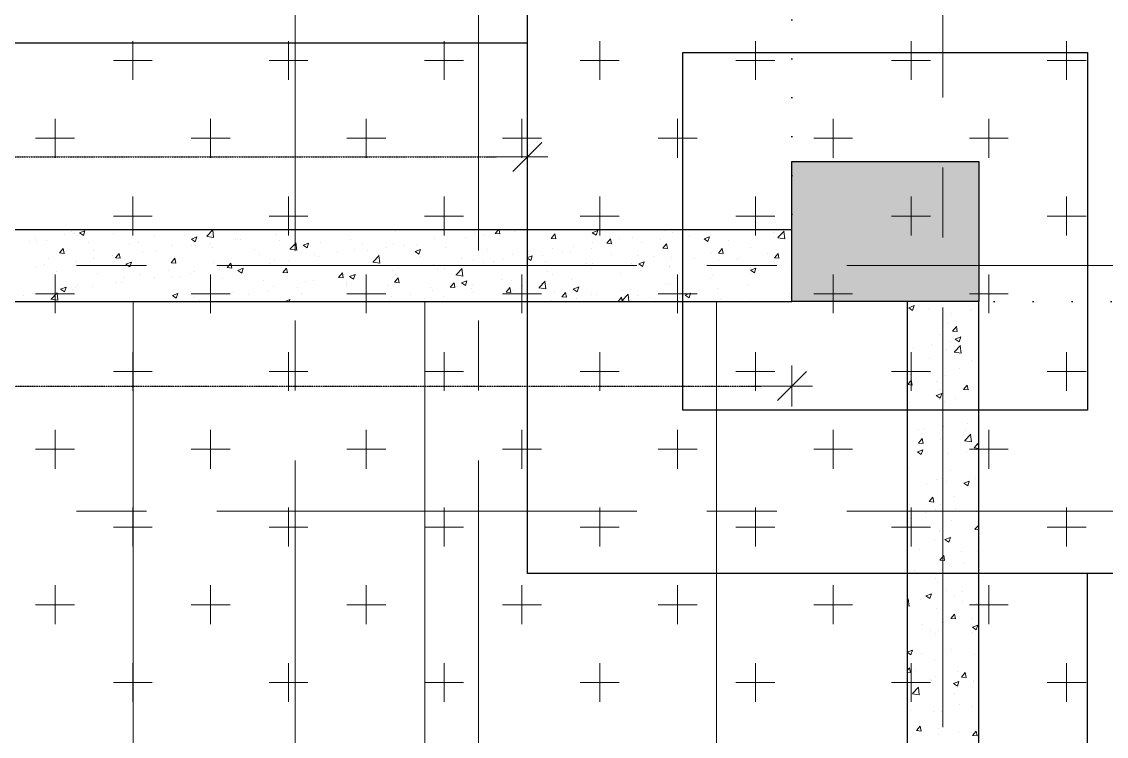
# Model space of a CAD drawing. Header units: inches. Extents: x 1472972 to 1563198, y -500444 to -382436.
# Drawn here: x 1502455 to 1505940, y -424423 to -422125 of the extents above; entities that cross this region are included whole.
import ezdxf

# ---------------------------------------------------------------- set-up
doc = ezdxf.new("R2010")
doc.units = ezdxf.units.IN
doc.header["$MEASUREMENT"] = 0
for name, pattern in [('CONTINOUS', [0]), ('DOT', [0.25, 0, -0.25]), ('HIDDEN', [0.375, 0.25, -0.125]), ('SKY CITY 100MT BASEMENT AND HP COLUMN GRID$0$CENTER2', [1.125, 0.75, -0.125, 0.125, -0.125])]:
    doc.linetypes.add(name, pattern=pattern)
for name, color, linetype, lineweight in [('HATCH', 7, 'Continuous', 18), ('R C C  HATCH', 8, 'Continuous', 18), ('RAMP', 8, 'Continuous', 9), ('SKY CITY 100MT BASEMENT AND HP COLUMN GRID$0$cen-line', 8, 'SKY CITY 100MT BASEMENT AND HP COLUMN GRID$0$CENTER2', 0)]:
    doc.layers.add(name, color=color, linetype=linetype, lineweight=lineweight)
for name, color, linetype in [('S-COL. UPTO 2nd BFRSL', 5, 'Continuous'), ('S-DIAPHRAGM WALL', 1, 'Continuous'), ('S-FOOTING', 4, 'Continuous'), ('S-PCC', 7, 'HIDDEN'), ('S-RCC WALL', 6, 'Continuous'), ('STRU. DIM', 2, 'Continuous')]:
    doc.layers.add(name, color=color, linetype=linetype)

# ---------------------------------------------------------------- blocks, each defined once
blk = doc.blocks.new('_Oblique')
at = {"color": 0, "linetype": 'ByBlock', "lineweight": -2}
blk.add_line((-0.5, -0.5), (0.5, 0.5), dxfattribs=at)
blk = doc.blocks.new('VAIS-2020.')
at = {"linetype": 'Continuous', "lineweight": 18, "ltscale": 750}
for p, q in [((0, -0.659), (0, 0.659)), ((0.659, 0), (-1.318, 0))]:
    blk.add_line(p, q, dxfattribs=at)
at = {"linetype": 'Continuous', "lineweight": 18, "ltscale": 750, "xscale": 0.9322988575902479, "yscale": 0.9322988575902479, "zscale": 0.9322988575902479, "rotation": 180}
blk.add_blockref('_Oblique', (0, 0), dxfattribs=at)

msp = doc.modelspace()

# ---------------------------------------------------------------- hatches: boundary and pattern name
at = {"layer": 'RAMP'}
h = msp.add_hatch(dxfattribs=at)
h.set_pattern_fill('ANSI31', color=8, scale=7500, angle=45)
edge = h.paths.add_edge_path()
edge.add_line((1497367.8, -429124.4), (1505554.9, -429124.4))
edge.add_line((1505554.9, -429124.4), (1505554.9, -423024.4))
edge.add_line((1505554.9, -423024.4), (1497887.9, -423024.4))
edge.add_arc((1497862.9, -420909.5), 2115.1, 256.4614, 270.6758, ccw=False)
edge.add_line((1497367.8, -422965.8), (1497367.8, -429124.4))
at = {"layer": 'S-COL. UPTO 2nd BFRSL', "lineweight": 30}
h = msp.add_hatch(color=256, dxfattribs=at)
h.dxf.hatch_style = 1
h.paths.add_polyline_path([(1504929.9, -423024.4), (1504929.9, -422574.4), (1505529.9, -422574.4), (1505529.9, -423024.4)])
at = {"layer": 'S-DIAPHRAGM WALL', "true_color": 0x828282}
h = msp.add_hatch(color=8, dxfattribs=at)
h.dxf.hatch_style = 1
h.paths.add_polyline_path([(1476764.5, -386180.6), (1477769.1, -460913.6), (1517028.6, -460913.6), (1517028.6, -420907.7), (1519026.1, -420907.7), (1519026.1, -386180.6)], flags=16)
h.paths.add_polyline_path([(1476156.4, -385580.6), (1477177.1, -461513.6), (1517628.6, -461513.6), (1517628.6, -421507.7), (1519626.1, -421507.7), (1519626.1, -385580.6)])

# ---------------------------------------------------------------- linework, layer by layer
at = {"layer": 'HATCH', "color": 8, "linetype": 'Continuous'}
for p, q in [((1502812.5, -422312.5), (1502812.5, -422187.5)), ((1503312.5, -422312.5), (1503312.5, -422187.5)), ((1503812.5, -422312.5), (1503812.5, -422187.5)), ((1504312.5, -422312.5), (1504312.5, -422187.5)), ((1504812.5, -422312.5), (1504812.5, -422187.5)), ((1505312.5, -422312.5), (1505312.5, -422187.5)), ((1505812.5, -422312.5), (1505812.5, -422187.5)), ((1502750, -422250), (1502875, -422250)), ((1503250, -422250), (1503375, -422250)), ((1503750, -422250), (1503875, -422250)), ((1504250, -422250), (1504375, -422250)), ((1504750, -422250), (1504875, -422250)), ((1505250, -422250), (1505375, -422250)), ((1505750, -422250), (1505875, -422250)), ((1502562.5, -422562.5), (1502562.5, -422437.5)), ((1503062.5, -422562.5), (1503062.5, -422437.5)), ((1503562.5, -422562.5), (1503562.5, -422437.5)), ((1504062.5, -422562.5), (1504062.5, -422437.5)), ((1504562.5, -422562.5), (1504562.5, -422437.5)), ((1505062.5, -422562.5), (1505062.5, -422437.5)), ((1505562.5, -422562.5), (1505562.5, -422437.5)), ((1502500, -422500), (1502625, -422500)), ((1503000, -422500), (1503125, -422500)), ((1503500, -422500), (1503625, -422500)), ((1504000, -422500), (1504125, -422500)), ((1504500, -422500), (1504625, -422500)), ((1505000, -422500), (1505125, -422500)), ((1505500, -422500), (1505625, -422500)), ((1502812.5, -422812.5), (1502812.5, -422687.5)), ((1503312.5, -422812.5), (1503312.5, -422687.5)), ((1503812.5, -422812.5), (1503812.5, -422687.5)), ((1504312.5, -422812.5), (1504312.5, -422687.5)), ((1504812.5, -422812.5), (1504812.5, -422687.5)), ((1505312.5, -422812.5), (1505312.5, -422687.5)), ((1505812.5, -422812.5), (1505812.5, -422687.5)), ((1502750, -422750), (1502875, -422750)), ((1503250, -422750), (1503375, -422750)), ((1503750, -422750), (1503875, -422750)), ((1504250, -422750), (1504375, -422750)), ((1504750, -422750), (1504875, -422750)), ((1505250, -422750), (1505375, -422750)), ((1505750, -422750), (1505875, -422750)), ((1502562.5, -423062.5), (1502562.5, -422937.5)), ((1503062.5, -423062.5), (1503062.5, -422937.5)), ((1503562.5, -423062.5), (1503562.5, -422937.5)), ((1504062.5, -423062.5), (1504062.5, -422937.5)), ((1504562.5, -423062.5), (1504562.5, -422937.5)), ((1505062.5, -423062.5), (1505062.5, -422937.5)), ((1505562.5, -423062.5), (1505562.5, -422937.5)), ((1502500, -423000), (1502625, -423000)), ((1503000, -423000), (1503125, -423000)), ((1503500, -423000), (1503625, -423000)), ((1504000, -423000), (1504125, -423000)), ((1504500, -423000), (1504625, -423000)), ((1505000, -423000), (1505125, -423000)), ((1505500, -423000), (1505625, -423000)), ((1502812.5, -423312.5), (1502812.5, -423187.5)), ((1503312.5, -423312.5), (1503312.5, -423187.5)), ((1503812.5, -423312.5), (1503812.5, -423187.5)), ((1504312.5, -423312.5), (1504312.5, -423187.5)), ((1504812.5, -423312.5), (1504812.5, -423187.5)), ((1505312.5, -423312.5), (1505312.5, -423187.5)), ((1505812.5, -423312.5), (1505812.5, -423187.5)), ((1502750, -423250), (1502875, -423250)), ((1503250, -423250), (1503375, -423250)), ((1503750, -423250), (1503875, -423250)), ((1504250, -423250), (1504375, -423250)), ((1504750, -423250), (1504875, -423250)), ((1505250, -423250), (1505375, -423250)), ((1505750, -423250), (1505875, -423250)), ((1502562.5, -423562.5), (1502562.5, -423437.5)), ((1503062.5, -423562.5), (1503062.5, -423437.5)), ((1503562.5, -423562.5), (1503562.5, -423437.5)), ((1504062.5, -423562.5), (1504062.5, -423437.5)), ((1504562.5, -423562.5), (1504562.5, -423437.5)), ((1505062.5, -423562.5), (1505062.5, -423437.5)), ((1505562.5, -423562.5), (1505562.5, -423437.5)), ((1502500, -423500), (1502625, -423500)), ((1503000, -423500), (1503125, -423500)), ((1503500, -423500), (1503625, -423500)), ((1504000, -423500), (1504125, -423500)), ((1504500, -423500), (1504625, -423500)), ((1505000, -423500), (1505125, -423500)), ((1505500, -423500), (1505625, -423500)), ((1502812.5, -423812.5), (1502812.5, -423687.5)), ((1503312.5, -423812.5), (1503312.5, -423687.5)), ((1503812.5, -423812.5), (1503812.5, -423687.5)), ((1504312.5, -423812.5), (1504312.5, -423687.5)), ((1504812.5, -423812.5), (1504812.5, -423687.5)), ((1505312.5, -423812.5), (1505312.5, -423687.5)), ((1505812.5, -423812.5), (1505812.5, -423687.5)), ((1502750, -423750), (1502875, -423750)), ((1503250, -423750), (1503375, -423750)), ((1503750, -423750), (1503875, -423750)), ((1504250, -423750), (1504375, -423750)), ((1504750, -423750), (1504875, -423750)), ((1505250, -423750), (1505375, -423750)), ((1505750, -423750), (1505875, -423750)), ((1502562.5, -424062.5), (1502562.5, -423937.5)), ((1503062.5, -424062.5), (1503062.5, -423937.5)), ((1503562.5, -424062.5), (1503562.5, -423937.5)), ((1504062.5, -424062.5), (1504062.5, -423937.5)), ((1504562.5, -424062.5), (1504562.5, -423937.5)), ((1505062.5, -424062.5), (1505062.5, -423937.5)), ((1505562.5, -424062.5), (1505562.5, -423937.5)), ((1502500, -424000), (1502625, -424000)), ((1503000, -424000), (1503125, -424000)), ((1503500, -424000), (1503625, -424000)), ((1504000, -424000), (1504125, -424000)), ((1504500, -424000), (1504625, -424000)), ((1505000, -424000), (1505125, -424000)), ((1505500, -424000), (1505625, -424000)), ((1502812.5, -424312.5), (1502812.5, -424187.5)), ((1503312.5, -424312.5), (1503312.5, -424187.5)), ((1503812.5, -424312.5), (1503812.5, -424187.5)), ((1504312.5, -424312.5), (1504312.5, -424187.5)), ((1504812.5, -424312.5), (1504812.5, -424187.5)), ((1505312.5, -424312.5), (1505312.5, -424187.5)), ((1505812.5, -424312.5), (1505812.5, -424187.5)), ((1502750, -424250), (1502875, -424250)), ((1503250, -424250), (1503375, -424250)), ((1503750, -424250), (1503875, -424250)), ((1504250, -424250), (1504375, -424250)), ((1504750, -424250), (1504875, -424250)), ((1505250, -424250), (1505375, -424250)), ((1505750, -424250), (1505875, -424250))]:
    msp.add_line(p, q, dxfattribs=at)
at = {"layer": 'R C C  HATCH', "linetype": 'Continuous'}
for p, q in [((1502482.6, -422795.2), (1502482.6, -422795.2)), ((1502593.6, -422808.8), (1502593.6, -422808.8)), ((1502616.1, -422800.8), (1502616.1, -422800.8)), ((1502626.1, -422806.8), (1502626.1, -422806.8)), ((1502633.4, -422813.4), (1502633.4, -422813.4)), ((1502641.2, -422804.1), (1502658.7, -422797.4)), ((1502641.2, -422804.1), (1502653.6, -422812.5)), ((1502653.6, -422812.5), (1502658.7, -422797.4)), ((1502749.5, -422806.5), (1502749.5, -422806.5)), ((1502761.8, -422795.8), (1502761.8, -422795.8)), ((1502883, -422812.1), (1502883, -422812.1)), ((1502977.6, -422811.7), (1502977.6, -422811.7)), ((1503000.5, -422824.2), (1503018, -422817.4)), ((1503012.9, -422832.5), (1503018, -422817.4)), ((1503016.4, -422817.8), (1503016.4, -422817.8)), ((1503049.9, -422815.3), (1503072.2, -422818.8)), ((1503050.6, -422814.7), (1503070, -422794.4)), ((1503072.1, -422818.8), (1503069.4, -422795)), ((1503269.5, -422810.7), (1503269.5, -422810.7)), ((1503316.1, -422803.6), (1503316.1, -422803.6)), ((1503378.7, -422795.4), (1503378.7, -422795.4)), ((1503656.3, -422799), (1503656.3, -422799)), ((1503880.6, -422819.2), (1503880.6, -422819.2)), ((1503909.1, -422805.2), (1503909.1, -422805.2)), ((1503943.2, -422811), (1503943.2, -422811)), ((1503976.9, -422806.3), (1503986.9, -422794.4)), ((1503976.9, -422806.3), (1503991.9, -422807.6)), ((1503991.8, -422807.6), (1503989.4, -422794.4)), ((1504037.9, -422798.5), (1504037.9, -422798.5)), ((1504156.2, -422822), (1504168.3, -422807.6)), ((1504171.2, -422823.3), (1504168.3, -422807.6)), ((1504288.4, -422803.6), (1504305.9, -422796.9)), ((1504288.4, -422803.6), (1504300.8, -422812)), ((1504300.8, -422812), (1504305.9, -422796.9)), ((1504520.7, -422798), (1504520.7, -422798)), ((1504546.7, -422801.4), (1504546.7, -422801.4)), ((1504602.4, -422814.1), (1504602.4, -422814.1)), ((1504647.7, -422823.6), (1504665.2, -422816.9)), ((1504660.1, -422832), (1504665.1, -422816.9)), ((1504872.2, -422802.9), (1504872.2, -422802.9)), ((1504885.1, -422819.4), (1504904.6, -422799.1)), ((1504906.7, -422823.5), (1504903.9, -422799.8)), ((1502480.3, -422831.8), (1502480.3, -422831.8)), ((1502499, -422821.2), (1502499, -422821.2)), ((1502503.6, -422832.2), (1502503.6, -422832.2)), ((1502535.3, -422828.8), (1502535.3, -422828.8)), ((1502577.1, -422868.8), (1502589.1, -422854.5)), ((1502592, -422870.1), (1502589.1, -422854.5)), ((1502668.8, -422834.4), (1502668.8, -422834.4)), ((1502802.2, -422840.1), (1502802.2, -422840.1)), ((1502831.8, -422836.7), (1502831.8, -422836.7)), ((1502935.7, -422845.7), (1502935.7, -422845.7)), ((1503000.5, -422824.2), (1503012.9, -422832.5)), ((1503000.9, -422845.1), (1503000.9, -422845.1)), ((1503014.9, -422844.3), (1503014.9, -422844.3)), ((1503063.5, -422836.8), (1503063.5, -422836.8)), ((1503069.1, -422851.3), (1503069.1, -422851.3)), ((1503143.2, -422826.7), (1503143.2, -422826.7)), ((1503149.9, -422823.4), (1503149.9, -422823.4)), ((1503158.2, -422824.4), (1503158.2, -422824.4)), ((1503283.3, -422829), (1503283.3, -422829)), ((1503317.4, -422856), (1503336.8, -422835.7)), ((1503339, -422860.2), (1503336.2, -422836.4)), ((1503359.8, -422844.2), (1503377.3, -422837.5)), ((1503359.8, -422844.2), (1503372.2, -422852.6)), ((1503364.7, -422849.1), (1503364.7, -422849.1)), ((1503372.2, -422852.6), (1503377.2, -422837.5)), ((1503416.8, -422834.7), (1503416.8, -422834.7)), ((1503510.5, -422824.1), (1503510.5, -422824.1)), ((1503550.3, -422840.3), (1503550.3, -422840.3)), ((1503628.1, -422852.5), (1503628.1, -422852.5)), ((1503650.9, -422841.6), (1503650.9, -422841.6)), ((1503683.7, -422846), (1503683.7, -422846)), ((1503722.7, -422840), (1503722.7, -422840)), ((1503780.8, -422822.8), (1503780.8, -422822.8)), ((1503817.2, -422851.6), (1503817.2, -422851.6)), ((1504156.2, -422822), (1504171.2, -422823.3)), ((1504162.2, -422853.7), (1504162.2, -422853.7)), ((1504229.1, -422848.1), (1504229.1, -422848.1)), ((1504290.6, -422836.1), (1504290.6, -422836.1)), ((1504335.5, -422837.7), (1504347.6, -422823.3)), ((1504335.5, -422837.7), (1504350.5, -422839)), ((1504350.5, -422839), (1504347.6, -422823.3)), ((1504374.9, -422823.1), (1504374.9, -422823.1)), ((1504416.9, -422820.1), (1504416.9, -422820.1)), ((1504445.2, -422834.8), (1504445.2, -422834.8)), ((1504507.8, -422826.6), (1504507.8, -422826.6)), ((1504514.9, -422853.3), (1504526.9, -422839)), ((1504514.9, -422853.3), (1504529.8, -422854.6)), ((1504529.8, -422854.7), (1504526.9, -422839)), ((1504580.6, -422852.9), (1504580.6, -422852.9)), ((1504647.7, -422823.6), (1504660.1, -422832)), ((1504694.2, -422869), (1504706.2, -422854.7)), ((1504709.1, -422870.4), (1504706.2, -422854.7)), ((1504726.4, -422827.9), (1504726.4, -422827.9)), ((1504798.3, -422851), (1504798.3, -422851)), ((1504884.4, -422820.1), (1504906.7, -422823.5)), ((1504928.1, -422832.2), (1504928.1, -422832.2)), ((1502540.2, -422886.7), (1502540.2, -422886.7)), ((1502577.1, -422868.8), (1502592, -422870.1)), ((1502685.8, -422886.6), (1502685.8, -422886.6)), ((1502686, -422861.7), (1502686, -422861.7)), ((1502748.4, -422878.3), (1502748.4, -422878.3)), ((1502756.4, -422884.5), (1502768.5, -422870.1)), ((1502756.4, -422884.5), (1502771.3, -422885.8)), ((1502758.7, -422879.1), (1502758.7, -422879.1)), ((1502771.3, -422885.8), (1502768.4, -422870.2)), ((1502843, -422865.9), (1502843, -422865.9)), ((1502885, -422863.1), (1502885, -422863.1)), ((1502935.7, -422900.2), (1502947.8, -422885.8)), ((1502950.6, -422901.5), (1502947.8, -422885.9)), ((1503202.6, -422857), (1503202.6, -422857)), ((1503218.9, -422874.1), (1503218.9, -422874.1)), ((1503316.7, -422856.7), (1503339, -422860.2)), ((1503336.1, -422862.6), (1503336.1, -422862.6)), ((1503396.3, -422875.2), (1503396.3, -422875.2)), ((1503407.6, -422881.5), (1503407.6, -422881.5)), ((1503469.5, -422868.3), (1503469.5, -422868.3)), ((1503524.7, -422857.6), (1503524.7, -422857.6)), ((1503565.5, -422860.7), (1503565.5, -422860.7)), ((1503584.2, -422897.4), (1503603.7, -422877.1)), ((1503603, -422873.9), (1503603, -422873.9)), ((1503605.8, -422901.5), (1503603, -422877.8)), ((1503719, -422864.2), (1503736.5, -422857.5)), ((1503719, -422864.2), (1503731.5, -422872.6)), ((1503731.5, -422872.6), (1503736.5, -422857.5)), ((1503736.4, -422879.5), (1503736.4, -422879.5)), ((1503869.9, -422885.2), (1503869.9, -422885.2)), ((1503906.1, -422888.5), (1503906.1, -422888.5)), ((1503950.6, -422857.2), (1503950.6, -422857.2)), ((1504032.4, -422872.5), (1504032.4, -422872.5)), ((1504078.3, -422884.2), (1504095.8, -422877.5)), ((1504078.3, -422884.2), (1504090.8, -422892.6)), ((1504083.3, -422873.1), (1504083.3, -422873.1)), ((1504084.1, -422862.9), (1504084.1, -422862.9)), ((1504090.7, -422892.6), (1504095.8, -422877.5)), ((1504130, -422876.3), (1504130, -422876.3)), ((1504192.6, -422868.1), (1504192.6, -422868.1)), ((1504217.5, -422868.5), (1504217.5, -422868.5)), ((1504287.3, -422855.6), (1504287.3, -422855.6)), ((1504351, -422874.1), (1504351, -422874.1)), ((1504434.8, -422878), (1504434.8, -422878)), ((1504484.4, -422879.8), (1504484.4, -422879.8)), ((1504543.7, -422884.6), (1504543.7, -422884.6)), ((1504617.9, -422885.4), (1504617.9, -422885.4)), ((1504672, -422867), (1504672, -422867)), ((1504694.2, -422869), (1504709.1, -422870.3)), ((1504757.1, -422883.7), (1504757.1, -422883.7)), ((1504851.8, -422871.2), (1504851.8, -422871.2)), ((1504873.5, -422884.7), (1504885.5, -422870.4)), ((1504873.5, -422884.7), (1504888.4, -422886)), ((1504888.4, -422886), (1504885.5, -422870.4)), ((1502500.5, -422915.4), (1502500.5, -422915.4)), ((1502527.9, -422907.4), (1502527.9, -422907.4)), ((1502630.4, -422896.7), (1502630.4, -422896.7)), ((1502790.4, -422904.8), (1502807.9, -422898.1)), ((1502790.4, -422904.8), (1502802.9, -422913.2)), ((1502802.8, -422913.2), (1502807.9, -422898.1)), ((1502927.3, -422924.2), (1502927.3, -422924.2)), ((1502935.7, -422900.2), (1502950.7, -422901.5)), ((1503073.1, -422899.1), (1503073.1, -422899.1)), ((1503092.4, -422923), (1503092.4, -422923)), ((1503115, -422915.9), (1503127.1, -422901.5)), ((1503115, -422915.9), (1503130, -422917.2)), ((1503130, -422917.2), (1503127.1, -422901.5)), ((1503140.2, -422909.9), (1503140.2, -422909.9)), ((1503149.7, -422924.8), (1503167.2, -422918.1)), ((1503162.1, -422933.2), (1503167.2, -422918.1)), ((1503250.3, -422902.2), (1503250.3, -422902.2)), ((1503266.5, -422893.9), (1503266.5, -422893.9)), ((1503294.3, -422931.6), (1503306.4, -422917.2)), ((1503309.3, -422932.9), (1503306.4, -422917.2)), ((1503312.9, -422894), (1503312.9, -422894)), ((1503583.5, -422898.1), (1503605.8, -422901.5)), ((1503777.7, -422906.1), (1503777.7, -422906.1)), ((1503791.7, -422923.2), (1503791.7, -422923.2)), ((1503814.9, -422917.8), (1503814.9, -422917.8)), ((1503851, -422938.8), (1503870.5, -422918.5)), ((1503872.6, -422942.9), (1503869.8, -422919.2)), ((1503877.4, -422909.6), (1503877.4, -422909.6)), ((1503937.5, -422898.1), (1503937.5, -422898.1)), ((1503972.1, -422897.1), (1503972.1, -422897.1)), ((1504003.3, -422890.8), (1504003.3, -422890.8)), ((1504136.8, -422896.5), (1504136.8, -422896.5)), ((1504270.2, -422902.1), (1504270.2, -422902.1)), ((1504287.5, -422919.3), (1504287.5, -422919.3)), ((1504289, -422903), (1504289, -422903)), ((1504403.7, -422907.7), (1504403.7, -422907.7)), ((1504413.8, -422903.3), (1504413.8, -422903.3)), ((1504437.6, -422904.2), (1504455.1, -422897.5)), ((1504437.6, -422904.2), (1504450, -422912.6)), ((1504450, -422912.6), (1504455.1, -422897.5)), ((1504536.7, -422912.7), (1504536.7, -422912.7)), ((1504537.2, -422913.4), (1504537.2, -422913.4)), ((1504670.6, -422919), (1504670.6, -422919)), ((1504694.6, -422892), (1504694.6, -422892)), ((1504751.4, -422891.1), (1504751.4, -422891.1)), ((1504796.9, -422924.3), (1504814.4, -422917.5)), ((1504796.9, -422924.3), (1504809.3, -422932.6)), ((1504809.3, -422932.6), (1504814.4, -422917.5)), ((1504821.9, -422915.4), (1504821.9, -422915.4)), ((1504884.8, -422896.7), (1504884.8, -422896.7)), ((1504925.1, -422915.5), (1504925.1, -422915.5)), ((1502566.3, -422927.9), (1502566.3, -422927.9)), ((1502699.8, -422933.6), (1502699.8, -422933.6)), ((1502781.5, -422949.2), (1502781.5, -422949.2)), ((1502833.2, -422939.2), (1502833.2, -422939.2)), ((1502882, -422946.3), (1502882, -422946.3)), ((1502935.2, -422943.7), (1502935.2, -422943.7)), ((1502966.7, -422944.8), (1502966.7, -422944.8)), ((1502997.7, -422935.5), (1502997.7, -422935.5)), ((1503011.8, -422927.5), (1503011.8, -422927.5)), ((1503100.2, -422950.5), (1503100.2, -422950.5)), ((1503149.7, -422924.8), (1503162.1, -422933.2)), ((1503233.6, -422956.1), (1503233.6, -422956.1)), ((1503294.3, -422931.6), (1503309.3, -422932.9)), ((1503393.3, -422958.4), (1503393.3, -422958.4)), ((1503473.7, -422947.3), (1503485.7, -422932.9)), ((1503473.7, -422947.3), (1503488.6, -422948.6)), ((1503488.6, -422948.6), (1503485.7, -422932.9)), ((1503499.7, -422959.3), (1503499.7, -422959.3)), ((1503509, -422944.8), (1503526.5, -422938.1)), ((1503509, -422944.8), (1503521.4, -422953.2)), ((1503521.4, -422953.2), (1503526.5, -422938.1)), ((1503521.6, -422940.8), (1503521.6, -422940.8)), ((1503562.3, -422951.1), (1503562.3, -422951.1)), ((1503645.9, -422948.2), (1503645.9, -422948.2)), ((1503647.9, -422924.8), (1503647.9, -422924.8)), ((1503653, -422962.9), (1503665, -422948.6)), ((1503657, -422938.6), (1503657, -422938.6)), ((1503667.9, -422964.3), (1503665, -422948.6)), ((1503850.4, -422939.5), (1503872.6, -422942.9)), ((1503868.3, -422964.8), (1503885.8, -422958.1)), ((1503880.7, -422973.2), (1503885.8, -422958.1)), ((1503997.4, -422953), (1503997.4, -422953)), ((1504029.3, -422955.7), (1504029.3, -422955.7)), ((1504143.2, -422928), (1504143.2, -422928)), ((1504159.2, -422936.9), (1504159.2, -422936.9)), ((1504221.5, -422954.2), (1504221.5, -422954.2)), ((1504379.4, -422933.4), (1504379.4, -422933.4)), ((1504442, -422925.2), (1504442, -422925.2)), ((1504669, -422950.2), (1504669, -422950.2)), ((1504676.1, -422940.4), (1504676.1, -422940.4)), ((1504795.3, -422934.2), (1504795.3, -422934.2)), ((1504804.1, -422924.6), (1504804.1, -422924.6)), ((1502580.4, -422985.4), (1502597.9, -422978.7)), ((1502580.4, -422985.4), (1502592.8, -422993.8)), ((1502592.8, -422993.8), (1502597.9, -422978.7)), ((1502620, -422985.2), (1502620, -422985.2)), ((1502627.3, -422979.9), (1502627.3, -422979.9)), ((1502635.7, -422974.2), (1502635.7, -422974.2)), ((1502682.6, -422976.9), (1502682.6, -422976.9)), ((1502755.7, -422962.3), (1502755.7, -422962.3)), ((1502777.3, -422964.5), (1502777.3, -422964.5)), ((1503137.1, -422993.2), (1503137.1, -422993.2)), ((1503247.1, -422992.6), (1503247.1, -422992.6)), ((1503263.4, -422977.2), (1503263.4, -422977.2)), ((1503341.8, -422980.1), (1503341.8, -422980.1)), ((1503367.1, -422961.8), (1503367.1, -422961.8)), ((1503500.1, -422973.2), (1503500.1, -422973.2)), ((1503500.5, -422967.4), (1503500.5, -422967.4)), ((1503634, -422973), (1503634, -422973)), ((1503653, -422962.9), (1503667.9, -422964.3)), ((1503767.4, -422978.7), (1503767.4, -422978.7)), ((1503774.7, -422989.3), (1503774.7, -422989.3)), ((1503832.3, -422978.6), (1503844.3, -422964.3)), ((1503832.3, -422978.6), (1503847.2, -422979.9)), ((1503847.2, -422980), (1503844.3, -422964.3)), ((1503851.6, -422978.1), (1503851.6, -422978.1)), ((1503868.3, -422964.8), (1503880.7, -422973.2)), ((1503900.9, -422984.3), (1503900.9, -422984.3)), ((1503903.1, -422971.7), (1503903.1, -422971.7)), ((1504011.6, -422994.3), (1504023.7, -422980)), ((1504026.5, -422995.6), (1504023.6, -422980)), ((1504034.3, -422989.9), (1504034.3, -422989.9)), ((1504064.2, -422974.9), (1504064.2, -422974.9)), ((1504117.2, -422980.9), (1504139.4, -422984.3)), ((1504117.8, -422980.2), (1504137.3, -422959.9)), ((1504126.8, -422966.7), (1504126.8, -422966.7)), ((1504139.4, -422984.3), (1504136.6, -422960.5)), ((1504227.5, -422984.9), (1504245.1, -422978.2)), ((1504227.5, -422984.9), (1504240, -422993.3)), ((1504240, -422993.3), (1504245, -422978.2)), ((1504384.5, -422990.5), (1504384.5, -422990.5)), ((1504410.8, -422986.6), (1504410.8, -422986.6)), ((1504530.3, -422965.4), (1504530.3, -422965.4)), ((1504540.6, -422967.8), (1504540.6, -422967.8)), ((1504628.8, -422990.6), (1504628.8, -422990.6)), ((1504691.4, -422982.3), (1504691.4, -422982.3)), ((1504786.1, -422969.8), (1504786.1, -422969.8)), ((1502462.1, -423006), (1502462.1, -423006)), ((1502489.9, -422999.2), (1502489.9, -422999.2)), ((1502497.5, -422998.6), (1502497.5, -422998.6)), ((1502549.4, -423017.5), (1502571.7, -423020.9)), ((1502550.1, -423016.8), (1502569.6, -422996.5)), ((1502571.7, -423020.9), (1502568.9, -422997.2)), ((1502939.6, -423005.4), (1502957.2, -422998.7)), ((1502939.6, -423005.4), (1502952.1, -423013.8)), ((1502952.1, -423013.8), (1502957.1, -422998.7)), ((1503008.8, -423010.8), (1503008.8, -423010.8)), ((1503026.7, -423021.6), (1503026.7, -423021.6)), ((1503184.5, -423000.8), (1503184.5, -423000.8)), ((1503208.6, -423023.3), (1503208.6, -423023.3)), ((1503301.7, -423024.4), (1503316.4, -423018.7)), ((1503314.5, -423024.4), (1503316.4, -423018.7)), ((1503354.3, -422998.3), (1503354.3, -422998.3)), ((1503518.6, -423024), (1503518.6, -423024)), ((1503644.9, -423008), (1503644.9, -423008)), ((1503705.8, -423003.1), (1503705.8, -423003.1)), ((1503749.1, -423016.4), (1503749.1, -423016.4)), ((1503811.7, -423008.2), (1503811.7, -423008.2)), ((1503906.4, -422995.7), (1503906.4, -422995.7)), ((1504011.6, -422994.3), (1504026.5, -422995.6)), ((1504156.1, -423020.2), (1504156.1, -423020.2)), ((1504167.8, -422995.6), (1504167.8, -422995.6)), ((1504190.9, -423010), (1504203, -422995.6)), ((1504190.9, -423010), (1504205.9, -423011.3)), ((1504205.9, -423011.3), (1504203, -422995.7)), ((1504238.7, -423015.5), (1504238.7, -423015.5)), ((1504284.5, -423002.6), (1504284.5, -423002.6)), ((1504301.3, -423001.2), (1504301.3, -423001.2)), ((1504371.3, -423024.4), (1504382.3, -423011.3)), ((1504376.2, -423023.8), (1504376.2, -423023.8)), ((1504384.7, -423024.4), (1504382.3, -423011.4)), ((1504384, -423022.2), (1504398, -423024.4)), ((1504384.6, -423021.6), (1504404.1, -423001.3)), ((1504406.1, -423024.4), (1504403.4, -423001.9)), ((1504434.7, -423006.9), (1504434.7, -423006.9)), ((1504470.9, -423011.3), (1504470.9, -423011.3)), ((1504568.2, -423012.5), (1504568.2, -423012.5)), ((1504586.8, -423004.9), (1504604.3, -422998.2)), ((1504586.8, -423004.9), (1504599.3, -423013.3)), ((1504599.3, -423013.3), (1504604.3, -422998.2)), ((1504701.6, -423018.1), (1504701.6, -423018.1)), ((1504792.2, -423017.4), (1504792.2, -423017.4)), ((1504835.1, -423023.8), (1504835.1, -423023.8)), ((1504922.1, -422998.7), (1504922.1, -422998.7)), ((1505303.5, -423029.6), (1505303.5, -423029.6)), ((1505305.4, -423044.9), (1505322.9, -423038.2)), ((1505305.4, -423044.9), (1505317.8, -423053.3)), ((1505308.9, -423044.4), (1505308.9, -423044.4)), ((1505317.8, -423053.3), (1505322.9, -423038.2)), ((1505368.9, -423046.3), (1505368.9, -423046.3)), ((1505442.7, -423063.3), (1505442.7, -423063.3)), ((1505502.4, -423052), (1505502.4, -423052)), ((1505505.3, -423055), (1505505.3, -423055)), ((1505428.8, -423095.2), (1505428.8, -423095.2)), ((1505300.5, -423112.8), (1505300.5, -423112.8)), ((1505404.3, -423131.9), (1505404.3, -423131.9)), ((1505446.1, -423119.8), (1505458.2, -423105.5)), ((1505446.1, -423119.8), (1505461.1, -423121.1)), ((1505461.1, -423121.2), (1505458.2, -423105.5)), ((1505377, -423161.9), (1505377, -423161.9)), ((1505439.5, -423153.7), (1505439.5, -423153.7)), ((1505451.9, -423187.1), (1505471.3, -423166.8)), ((1505454.6, -423145.6), (1505472.1, -423138.9)), ((1505454.6, -423145.6), (1505467.1, -423154)), ((1505467, -423154), (1505472.1, -423138.9)), ((1505473.4, -423191.2), (1505470.7, -423167.4)), ((1505320.2, -423174.1), (1505320.2, -423174.1)), ((1505425.8, -423178.4), (1505425.8, -423178.4)), ((1505451.2, -423187.8), (1505473.4, -423191.2)), ((1505453.7, -423179.7), (1505453.7, -423179.7)), ((1505372.9, -423207.7), (1505372.9, -423207.7)), ((1505506.4, -423213.3), (1505506.4, -423213.3)), ((1505311.2, -423260.5), (1505311.2, -423260.5)), ((1505373.8, -423252.3), (1505373.8, -423252.3)), ((1505422.7, -423261.6), (1505422.7, -423261.6)), ((1505468.5, -423239.8), (1505468.5, -423239.8)), ((1505301.5, -423292.2), (1505313.6, -423277.8)), ((1505301.5, -423292.2), (1505316.4, -423293.5)), ((1505316.4, -423293.5), (1505313.5, -423277.8)), ((1505394, -423281), (1505394, -423281)), ((1505403.9, -423306.8), (1505403.9, -423306.8)), ((1505480.8, -423307.9), (1505492.9, -423293.5)), ((1505495.7, -423309.2), (1505492.9, -423293.5)), ((1505393.8, -423326.9), (1505411.3, -423320.2)), ((1505393.8, -423326.9), (1505406.2, -423335.3)), ((1505402.7, -423338.4), (1505402.7, -423338.4)), ((1505406.2, -423335.3), (1505411.3, -423320.2)), ((1505453.9, -423335.9), (1505453.9, -423335.9)), ((1505480.8, -423307.9), (1505495.8, -423309.2)), ((1505308, -423350.9), (1505308, -423350.9)), ((1505308.1, -423360.9), (1505308.1, -423360.9)), ((1505419.7, -423344.8), (1505419.7, -423344.8)), ((1505336.9, -423437), (1505336.9, -423437)), ((1505355.2, -423434.5), (1505355.2, -423434.5)), ((1505416.7, -423428.1), (1505416.7, -423428.1)), ((1505488.7, -423440.2), (1505488.7, -423440.2)), ((1505494.8, -423416.2), (1505494.8, -423416.2)), ((1505336.2, -423480.2), (1505348.2, -423465.9)), ((1505336.2, -423480.2), (1505351.1, -423481.5)), ((1505351.1, -423481.6), (1505348.2, -423465.9)), ((1505403.6, -423448.4), (1505403.6, -423448.4)), ((1505408, -423468.1), (1505408, -423468.1)), ((1505484.4, -423472.7), (1505506.6, -423476.1)), ((1505485, -423472), (1505504.5, -423451.7)), ((1505506.6, -423476.1), (1505503.8, -423452.4)), ((1505515.5, -423495.9), (1505527.6, -423481.6)), ((1505529.9, -423494.6), (1505527.5, -423481.6)), ((1505333, -423508.2), (1505350.5, -423501.4)), ((1505333, -423508.2), (1505345.4, -423516.6)), ((1505345.4, -423516.6), (1505350.5, -423501.4)), ((1505413.6, -423511.3), (1505413.6, -423511.3)), ((1505429, -423514.8), (1505429, -423514.8)), ((1505491.6, -423506.6), (1505491.6, -423506.6)), ((1505515.5, -423495.9), (1505529.9, -423497.2)), ((1505305.5, -423561.6), (1505305.5, -423561.6)), ((1505439, -423567.3), (1505439, -423567.3)), ((1505363.3, -423613.4), (1505363.3, -423613.4)), ((1505393.3, -423597.6), (1505393.3, -423597.6)), ((1505410.6, -423594.5), (1505410.6, -423594.5)), ((1505425.9, -423605.2), (1505425.9, -423605.2)), ((1505482.2, -423608.8), (1505499.7, -423602.1)), ((1505482.2, -423608.8), (1505494.6, -423617.2)), ((1505494.6, -423617.2), (1505499.7, -423602.1)), ((1505520.5, -423592.7), (1505520.5, -423592.7)), ((1505370.9, -423668.3), (1505382.9, -423653.9)), ((1505385.8, -423669.6), (1505382.9, -423653.9)), ((1505453.2, -423652.5), (1505453.2, -423652.5)), ((1505307.4, -423677.5), (1505307.4, -423677.5)), ((1505370.9, -423668.3), (1505385.8, -423669.6)), ((1505407.5, -423677.7), (1505407.5, -423677.7)), ((1505309.5, -423723), (1505309.5, -423723)), ((1505360.1, -423703.8), (1505360.1, -423703.8)), ((1505390.3, -423695), (1505390.3, -423695)), ((1505454.8, -423691.3), (1505454.8, -423691.3)), ((1505523.7, -423700.7), (1505523.7, -423700.7)), ((1505443, -423728.6), (1505443, -423728.6)), ((1505517.5, -423757.6), (1505529.9, -423759.5)), ((1505518.1, -423756.9), (1505529.9, -423744.6)), ((1505389, -423789.9), (1505389, -423789.9)), ((1505402.9, -423765), (1505402.9, -423765)), ((1505404.5, -423761), (1505404.5, -423761)), ((1505421.4, -423790.1), (1505438.9, -423783.4)), ((1505421.4, -423790.1), (1505433.8, -423798.5)), ((1505433.8, -423798.5), (1505438.9, -423783.4)), ((1505340.5, -423822.1), (1505340.5, -423822.1)), ((1505474, -423827.7), (1505474, -423827.7)), ((1505527.7, -423828.2), (1505527.7, -423828.2)), ((1505401.5, -423844.2), (1505401.5, -423844.2)), ((1505405.6, -423856.3), (1505417.6, -423842)), ((1505405.6, -423856.3), (1505420.5, -423857.6)), ((1505420.5, -423857.7), (1505417.6, -423842)), ((1505323.2, -423888.5), (1505323.2, -423888.5)), ((1505481.1, -423867.7), (1505481.1, -423867.7)), ((1505392.6, -423914.2), (1505392.6, -423914.2)), ((1505398.4, -423927.4), (1505398.4, -423927.4)), ((1505524.7, -423911.4), (1505524.7, -423911.4)), ((1505360.5, -423971.4), (1505378, -423964.7)), ((1505373, -423979.8), (1505378, -423964.7)), ((1505415.4, -423966.3), (1505415.4, -423966.3)), ((1505425.3, -423955.5), (1505425.3, -423955.5)), ((1505452.5, -423969.1), (1505452.5, -423969.1)), ((1505477.9, -423958.1), (1505477.9, -423958.1)), ((1505299.9, -423984.3), (1505303.9, -423980.1)), ((1505299.9, -424003.6), (1505306.1, -424004.6)), ((1505306.1, -424004.5), (1505303.3, -423980.8)), ((1505306.7, -423994.1), (1505306.7, -423994.1)), ((1505344.6, -423983.4), (1505344.6, -423983.4)), ((1505360.5, -423971.4), (1505373, -423979.8)), ((1505478, -423989.1), (1505478, -423989.1)), ((1505521.7, -423994.6), (1505521.7, -423994.6)), ((1505395.4, -424010.6), (1505395.4, -424010.6)), ((1505440.3, -424044.4), (1505452.3, -424030)), ((1505455.2, -424045.7), (1505452.3, -424030)), ((1505349.6, -424064.9), (1505349.6, -424064.9)), ((1505412.2, -424056.7), (1505412.2, -424056.7)), ((1505440.3, -424044.4), (1505455.2, -424045.7)), ((1505506.9, -424044.2), (1505506.9, -424044.2)), ((1505509.8, -424072.1), (1505527.3, -424065.3)), ((1505509.8, -424072.1), (1505522.2, -424080.4)), ((1505522.2, -424080.4), (1505527.2, -424065.3)), ((1505375.6, -424082.6), (1505375.6, -424082.6)), ((1505392.3, -424093.9), (1505392.3, -424093.9)), ((1505402.1, -424081.6), (1505402.1, -424081.6)), ((1505509, -424088.2), (1505509, -424088.2)), ((1505518.6, -424077.8), (1505518.6, -424077.8)), ((1505441.1, -424142.8), (1505441.1, -424142.8)), ((1505299.9, -424152.6), (1505317.2, -424146)), ((1505299.9, -424152.8), (1505312.1, -424161.1)), ((1505312.1, -424161.1), (1505317.2, -424146)), ((1505346.4, -424155.3), (1505346.4, -424155.3)), ((1505389.3, -424177.1), (1505389.3, -424177.1)), ((1505515.6, -424161.1), (1505515.6, -424161.1)), ((1505299.9, -424211.6), (1505307.7, -424202.4)), ((1505310.6, -424218.1), (1505307.7, -424202.4)), ((1505326.9, -424210.3), (1505326.9, -424210.3)), ((1505299.9, -424217.1), (1505310.6, -424218)), ((1505375.3, -424241.4), (1505375.3, -424241.4)), ((1505379.6, -424243.9), (1505379.6, -424243.9)), ((1505391.8, -424230.7), (1505391.8, -424230.7)), ((1505448.9, -424253.3), (1505466.4, -424246.6)), ((1505460.3, -424215.9), (1505460.3, -424215.9)), ((1505461.4, -424261.7), (1505466.4, -424246.6)), ((1505474.9, -424232.4), (1505487, -424218.1)), ((1505474.9, -424232.4), (1505489.9, -424233.7)), ((1505489.9, -424233.8), (1505487, -424218.1)), ((1505512.5, -424244.3), (1505512.5, -424244.3)), ((1505317.6, -424285.3), (1505337.1, -424265)), ((1505339.2, -424289.4), (1505336.4, -424265.7)), ((1505386.3, -424260.3), (1505386.3, -424260.3)), ((1505448.9, -424253.3), (1505461.4, -424261.7)), ((1505513.1, -424249.5), (1505513.1, -424249.5)), ((1505305.9, -424310.7), (1505305.9, -424310.7)), ((1505317, -424286), (1505339.2, -424289.5)), ((1505451.7, -424285.6), (1505451.7, -424285.6)), ((1505309.6, -424340), (1505309.6, -424340)), ((1505383.2, -424343.5), (1505383.2, -424343.5)), ((1505410.6, -424343), (1505410.6, -424343)), ((1505467.4, -424319.3), (1505467.4, -424319.3)), ((1505509.5, -424327.5), (1505509.5, -424327.5)), ((1505330.3, -424404.8), (1505342.4, -424390.4)), ((1505330.3, -424404.8), (1505345.3, -424406.1)), ((1505345.2, -424406.1), (1505342.3, -424390.4)), ((1505401.4, -424398.2), (1505401.4, -424398.2)), ((1505401.7, -424417.9), (1505401.7, -424417.9)), ((1505464.3, -424409.6), (1505464.3, -424409.6)), ((1505506.5, -424410.7), (1505506.5, -424410.7)), ((1505509.6, -424420.5), (1505521.7, -424406.1)), ((1505509.6, -424420.5), (1505524.6, -424421.8)), ((1505524.6, -424421.8), (1505521.7, -424406.1))]:
    msp.add_line(p, q, dxfattribs=at)
at = {"layer": 'RAMP', "color": 8}
msp.add_lwpolyline([(1497367.8, -429124.4), (1505529.9, -429125.2), (1505529.9, -423024.4), (1497887.9, -423024.4, -0.062102), (1497367.8, -422965.8)], format="xyb", close=True, dxfattribs=at)
at = {"layer": 'S-COL. UPTO 2nd BFRSL', "lineweight": 30}
msp.add_lwpolyline([(1504929.9, -423024.4), (1504929.9, -422574.4), (1505529.9, -422574.4), (1505529.9, -423024.4)], close=True, dxfattribs=at)
at = {"layer": 'S-FOOTING', "linetype": 'CONTINOUS'}
for p, q in [((1504079.9, -423899.4), (1504079.9, -421699.4)), ((1504579.9, -423374.4), (1504579.9, -422224.4)), ((1504579.9, -422224.4), (1505879.9, -422224.4)), ((1505879.9, -422224.4), (1505879.9, -423374.4)), ((1505879.9, -423374.4), (1504579.9, -423374.4)), ((1506379.9, -423899.4), (1504079.9, -423899.4))]:
    msp.add_line(p, q, dxfattribs=at)
at = {"layer": 'S-FOOTING'}
for p, q in [((1504079.9, -422194.4), (1499887.9, -422194.4)), ((1505879.9, -427550.2), (1505879.9, -423899.4))]:
    msp.add_line(p, q, dxfattribs=at)
at = {"layer": 'S-PCC'}
for p, q in [((1499987.9, -422560), (1503979.9, -422560)), ((1498587.9, -423297), (1504829.9, -423297))]:
    msp.add_line(p, q, dxfattribs=at)
at = {"layer": 'S-PCC', "color": 8, "linetype": 'DOT'}
for p, q in [((1504079.9, -422559.8), (1504079.9, -422560)), ((1504929.9, -423296.8), (1504929.9, -423297))]:
    msp.add_line(p, q, dxfattribs=at)
at = {"layer": 'S-RCC WALL'}
for p, q in [((1504929.9, -422794.4), (1498487.9, -422794.4)), ((1504929.9, -422794.4), (1498487.9, -422794.4)), ((1504929.9, -423024.4), (1504929.9, -422794.4)), ((1504929.9, -423024.4), (1504929.9, -422794.4)), ((1498487.9, -423024.4), (1504929.9, -423024.4)), ((1498487.9, -423024.4), (1504929.9, -423024.4)), ((1505529.9, -423024.4), (1505299.9, -423024.4)), ((1505299.9, -423024.4), (1505299.9, -429124.4)), ((1505529.9, -423024.4), (1505299.9, -423024.4)), ((1505299.9, -423024.4), (1505299.9, -429124.4)), ((1505529.9, -429124.4), (1505529.9, -423024.4)), ((1505529.9, -429124.4), (1505529.9, -423024.4))]:
    msp.add_line(p, q, dxfattribs=at)
at = {"layer": 'SKY CITY 100MT BASEMENT AND HP COLUMN GRID$0$cen-line', "color": 8, "ltscale": 1800}
for p, q in [((1503334.4, -383036.2), (1503334.4, -462083.8)), ((1503922.9, -383036.2), (1503922.9, -462083.8)), ((1505414.9, -416968.8), (1505414.9, -431348.6)), ((1520631.8, -422909.4), (1473571.7, -422909.4)), ((1520631.8, -423699.4), (1473571.7, -423699.4))]:
    msp.add_line(p, q, dxfattribs=at)
at = {"layer": 'STRU. DIM', "linetype": 'DOT', "ltscale": 500}
for p, q in [((1504929.9, -422744.4), (1504929.9, -419854)), ((1505579.9, -423024.4), (1508499.5, -423024.4))]:
    msp.add_line(p, q, dxfattribs=at)

# ---------------------------------------------------------------- block references
at = {"layer": 'S-PCC', "xscale": 100, "yscale": 100, "zscale": 100}
for p in [(1504079.9, -422560), (1504929.9, -423297)]:
    msp.add_blockref('VAIS-2020.', p, dxfattribs=at)

doc.saveas('drawing.dxf')
